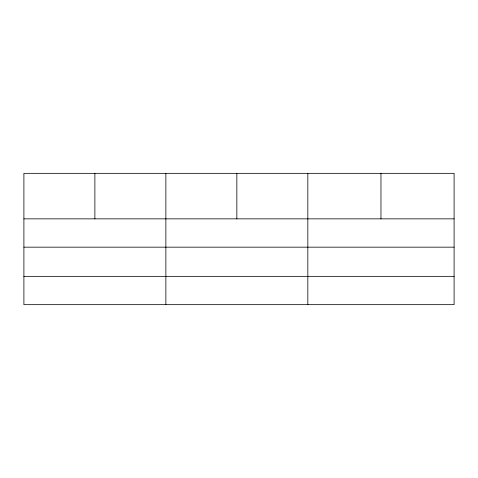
<?xml version="1.0" encoding="UTF-8"?>
<svg xmlns="http://www.w3.org/2000/svg" width="478" height="478" viewBox="0 0 478 478"><rect width="100%" height="100%" fill="white"/><g stroke="black" fill="none" stroke-linecap="round" stroke-linejoin="round"><path stroke-width="0.72" d="M454.1 247.168L454.1 173.341L23.9 173.341L23.9 304.659L454.1 304.659L454.1 247.168L23.9 247.168M23.9 218.852L454.1 218.852M23.9 276.344L454.1 276.344M380.966 173.341L380.966 218.852M307.832 173.341L307.832 304.659M236.849 173.341L236.849 218.852M165.866 173.341L165.866 304.659M94.883 173.341L94.883 218.852"/></g></svg>
